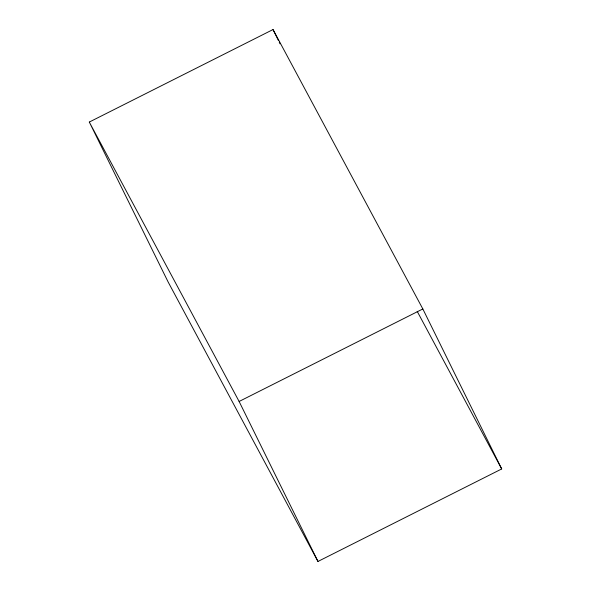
<?xml version="1.0" encoding="UTF-8"?>
<svg xmlns="http://www.w3.org/2000/svg" width="591" height="591" viewBox="0 0 591 591"><rect width="100%" height="100%" fill="white"/><g stroke="black" fill="none" stroke-linecap="round" stroke-linejoin="round"><path stroke-width="0.89" d="M89.3 122.056L273.027 29.55L422.838 308.96L501.7 468.944L317.973 561.45L168.162 282.04L89.3 122.056L239.119 401.466L317.973 561.45M239.119 401.466L422.838 308.96M417.209 311.368L501.7 468.944M273.027 29.55L278.435 40.535M279.255 42.183L280.068 43.837"/></g></svg>
